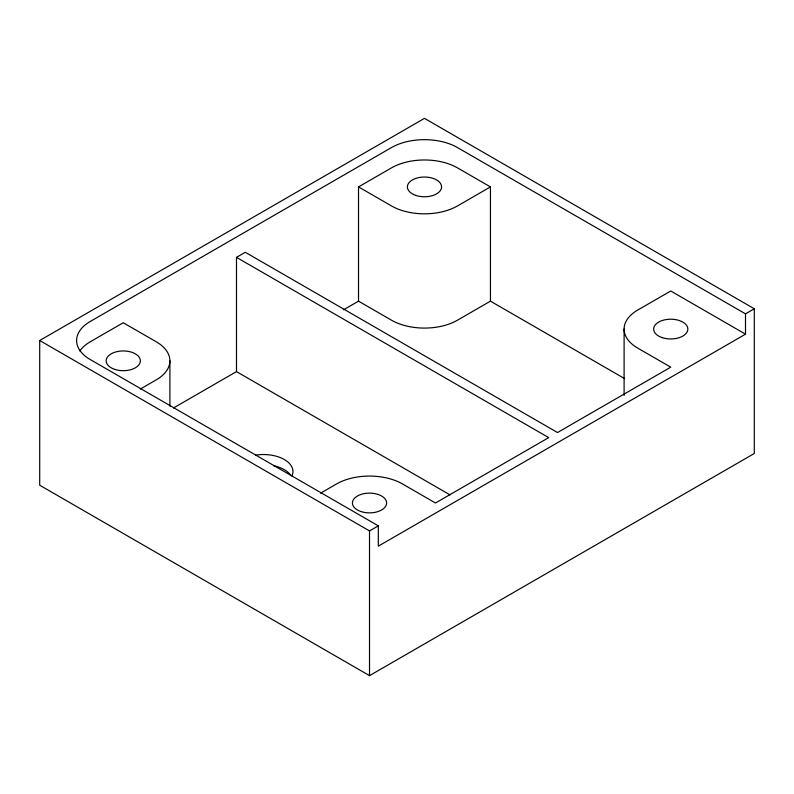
<?xml version="1.0" encoding="UTF-8"?>
<svg xmlns="http://www.w3.org/2000/svg" width="794" height="794" viewBox="0 0 794 794"><rect width="100%" height="100%" fill="white"/><g stroke="black" fill="none" stroke-linecap="round" stroke-linejoin="round"><path stroke-width="1.19" d="M39.7 340.507L424.482 118.356L754.3 308.777L754.3 453.493L369.518 675.644L39.7 485.223L39.7 340.507L369.518 530.928L378.311 525.846L378.311 546.163L745.506 334.165L745.506 313.848L457.463 147.555A46.648 26.927 0 0 0 391.502 147.555L90.268 321.471A46.648 26.927 0 0 0 90.268 359.553L378.311 525.846M450.009 494.88L236.493 371.612L236.493 257.355L245.286 252.284L557.507 432.541L670.751 367.165L637.761 348.129A46.648 26.927 0 0 1 637.761 310.037L670.751 291.001L745.506 334.165M490.444 301.154L457.463 320.2A46.648 26.927 0 0 1 391.502 320.2L358.521 301.154L358.521 186.908L391.502 167.862A46.648 26.927 0 0 1 457.463 167.862L490.444 186.908L490.444 301.154L624.6 378.609M140.28 389.08L156.239 379.86A46.648 26.927 0 0 0 156.239 341.777L123.249 322.741L90.268 341.777A46.648 26.927 0 0 0 79.837 350.988M490.444 186.908L457.463 205.944A46.648 26.927 0 0 1 391.502 205.944L358.521 186.908M173.459 407.997L236.493 371.612M343.564 309.789L358.521 301.154M320.578 493.173L336.537 483.953A46.648 26.927 0 0 1 402.498 483.953L435.479 502.999L548.714 437.623L236.493 257.355M745.506 313.848L754.3 308.777M624.104 329.083L624.104 395.422M369.518 530.928L369.518 675.644M169.896 360.823L169.896 406.28M273.523 465.711A29.537 17.051 0 0 1 291.001 475.626M255.777 455.111A29.537 17.051 0 0 1 291.954 475.993M114.703 369.369A17.101 9.875 0 0 0 140.359 360.823A17.101 9.875 0 0 0 114.703 352.268A17.101 9.875 0 0 0 114.703 369.369M360.962 511.544A17.101 9.875 0 0 0 386.618 502.999A17.101 9.875 0 0 0 360.962 494.444A17.101 9.875 0 0 0 360.962 511.544M415.937 195.453A17.101 9.875 0 0 0 441.583 186.908A17.101 9.875 0 0 0 415.937 178.352A17.101 9.875 0 0 0 415.937 195.453M662.196 337.639A17.101 9.875 0 0 0 687.852 329.083A17.101 9.875 0 0 0 662.196 320.528A17.101 9.875 0 0 0 662.196 337.639"/></g></svg>
